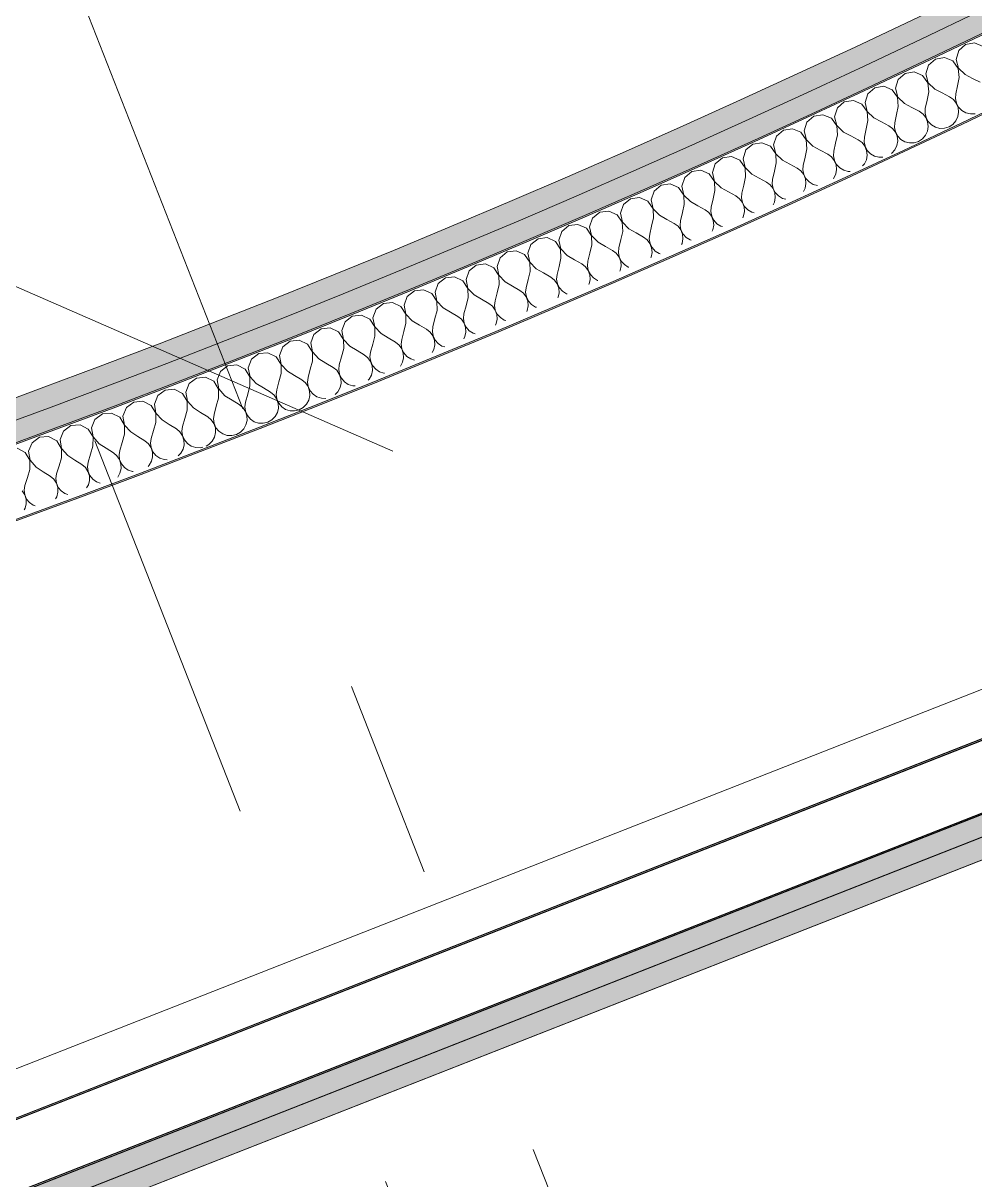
# Model space of a CAD drawing. Header units: millimetres. Extents: x -50172 to 90294, y -80883 to 25069.
# Drawn here: x -24350 to -23674, y -50935 to -50114 of the extents above; entities that cross this region are included whole.
import ezdxf
from ezdxf.enums import TextEntityAlignment as Align

# ---------------------------------------------------------------- set-up
doc = ezdxf.new("R2010")
doc.units = ezdxf.units.MM
doc.header["$MEASUREMENT"] = 0
doc.linetypes.add('Dashed', pattern=[564.444447, 282.222223, -282.222223])
doc.linetypes.add('Double Dashed', pattern=[1093.611073, 529.166651, -211.666656, 141.111112, -211.666656])
for name, color, linetype in [('A-25-M_Wall_Int', 7, 'Continuous'), ('A-95-MC_Marker_Section_P2.Marker', 7, 'Continuous'), ('New_A-15-MG_Structural_Grid_Phase_2', 7, 'Continuous'), ('New_A-25-M_Wall_Int', 7, 'Continuous'), ('New_A-35-M_FFE-Zone', 7, 'Continuous')]:
    doc.layers.add(name, color=color, linetype=linetype)
for name, color, linetype, lineweight in [('A-25-M_Wall_Int_Pen_No__1', 7, 'Continuous', 13), ('A-95-MC_Marker_Section_P2.Marker_Pen_No__1', 7, 'Continuous', 13), ('New_A-25-M_Wall_Int_Pen_No__1', 7, 'Continuous', 13), ('New_A-25-M_Wall_Int_Pen_No__150', 7, 'Continuous', 0), ('New_ArchiCAD Zone Stamps_Pen_No__9', 7, 'Continuous', 13)]:
    doc.layers.add(name, color=color, linetype=linetype, lineweight=lineweight)
for name, color, linetype, lineweight, true_color in [('A-25-M_Wall_Int_Pen_No__107', 7, 'Continuous', 15, 0xa6a6a6), ('A-25-M_Wall_Int_Pen_No__81', 7, 'Continuous', 20, 0x6a6a6a), ('New_A-15-MG_Structural_Grid_Phase_2_Pen_No__222', 7, 'Continuous', 13, 0x65af33), ('New_A-25-M_Wall_Int_Pen_No__107', 7, 'Continuous', 15, 0xa6a6a6), ('New_A-25-M_Wall_Int_Pen_No__81', 7, 'Continuous', 20, 0x6a6a6a), ('New_A-35-M_FFE-Zone_Pen_No__74', 7, 'Continuous', 20, 0x606060)]:
    doc.layers.add(name, color=color, linetype=linetype, lineweight=lineweight, true_color=true_color)
doc.styles.add('GENERATED_STYLE_1', font='')
doc.styles.add('GENERATED_STYLE_3', font='')
doc.styles.add('GENERATED_STYLE_4', font='')
doc.styles.get('GENERATED_STYLE_1').set_extended_font_data('Arial', bold=True)
doc.styles.get('GENERATED_STYLE_3').set_extended_font_data('Arial')
doc.styles.get('GENERATED_STYLE_4').set_extended_font_data('Swis721 BT')

# ---------------------------------------------------------------- blocks, each defined once
blk = doc.blocks.new('Lecture 1 First_INB 114R_2_1', base_point=(-22395.77, -55564.06))
at = {"layer": 'New_A-35-M_FFE-Zone_Pen_No__74', "linetype": 'Continuous'}
blk.add_line((-22189.3, -50005.7), (-25917.19, -51469.67), dxfattribs=at)
at = {"layer": 'New_ArchiCAD Zone Stamps_Pen_No__9'}
for tag, height, style, p in [('ROOM_NAME', 250, 'GENERATED_STYLE_1', (-23019.34, -54095.69)), ('zoneNameLine2', 250, 'GENERATED_STYLE_1', (-23207.77, -54527.82)), ('ROOM_NUMBER', 200, 'GENERATED_STYLE_3', (-23396.2, -54948.53)), ('measuredAreaCode', 200, 'GENERATED_STYLE_3', (-23553.22, -55308.64)), ('DUMMY_649', 200, 'GENERATED_STYLE_3', (-23245.82, -55442.68)), ('DUMMY_650', 200, 'GENERATED_STYLE_3', (-22616.65, -55717.03)), ('DUMMY_651', 133.33, 'GENERATED_STYLE_3', (-22337.36, -55823.58))]:
    blk.add_attdef(tag, text='', height=height, rotation=336.44041, dxfattribs=dict(at, style=style)).set_placement(p, align=Align.TOP_LEFT)
blk = doc.blocks.new('*X403')
at = {"layer": 'New_A-25-M_Wall_Int_Pen_No__150', "linetype": 'Continuous'}
for p, q in [((-23681.02, -50129.66), (-23685.89, -50133.98)), ((-23674.62, -50128.55), (-23681.02, -50129.66)), ((-23668.58, -50130.96), (-23674.62, -50128.55)), ((-23702.48, -50139.95), (-23707.36, -50144.25)), ((-23696.07, -50138.86), (-23702.48, -50139.95)), ((-23690.04, -50141.29), (-23696.07, -50138.86)), ((-23686.18, -50146.53), (-23690.04, -50141.29)), ((-23685.89, -50133.98), (-23687.77, -50140.2)), ((-23687.77, -50140.2), (-23686.1, -50146.49)), ((-23717.56, -50149.1), (-23723.97, -50150.17)), ((-23711.53, -50151.55), (-23717.56, -50149.1)), ((-23707.36, -50144.25), (-23709.26, -50150.47)), ((-23685.67, -50153.02), (-23686.18, -50146.53)), ((-23686.1, -50146.49), (-23681.36, -50150.96)), ((-23728.87, -50154.45), (-23730.79, -50160.67)), ((-23723.97, -50150.17), (-23728.87, -50154.45)), ((-23707.7, -50156.81), (-23711.53, -50151.55)), ((-23709.26, -50150.47), (-23707.61, -50156.76)), ((-23707.2, -50163.29), (-23707.7, -50156.81)), ((-23707.61, -50156.76), (-23702.89, -50161.24)), ((-23685.67, -50153.02), (-23686.84, -50158.86)), ((-23681.36, -50150.96), (-23676.08, -50153.7)), ((-23676.08, -50153.7), (-23670.78, -50156.44)), ((-23750.41, -50164.59), (-23752.35, -50170.8)), ((-23745.5, -50160.32), (-23750.41, -50164.59)), ((-23739.08, -50159.27), (-23745.5, -50160.32)), ((-23733.06, -50161.74), (-23739.08, -50159.27)), ((-23729.24, -50167.01), (-23733.06, -50161.74)), ((-23730.79, -50160.67), (-23729.15, -50166.97)), ((-23707.2, -50163.29), (-23708.39, -50169.13)), ((-23702.89, -50161.24), (-23697.61, -50164.01)), ((-23697.61, -50164.01), (-23692.33, -50166.76)), ((-23688.02, -50164.7), (-23688.22, -50167.98)), ((-23686.84, -50158.86), (-23688.02, -50164.7)), ((-23767.05, -50170.4), (-23771.98, -50174.66)), ((-23760.63, -50169.37), (-23767.05, -50170.4)), ((-23754.62, -50171.87), (-23760.63, -50169.37)), ((-23750.82, -50177.14), (-23754.62, -50171.87)), ((-23752.35, -50170.8), (-23750.73, -50177.1)), ((-23728.77, -50173.5), (-23729.97, -50179.33)), ((-23728.77, -50173.5), (-23729.24, -50167.01)), ((-23729.15, -50166.97), (-23724.45, -50171.46)), ((-23724.45, -50171.46), (-23719.18, -50174.24)), ((-23719.18, -50174.24), (-23713.9, -50177.01)), ((-23708.39, -50169.13), (-23709.59, -50174.97)), ((-23689.65, -50168.67), (-23692.33, -50166.76)), ((-23687.6, -50171.23), (-23689.65, -50168.67)), ((-23688.22, -50167.98), (-23687.51, -50171.19)), ((-23686.33, -50174.26), (-23687.6, -50171.23)), ((-23687.51, -50171.19), (-23685.95, -50174.08)), ((-23685.94, -50177.53), (-23686.33, -50174.26)), ((-23685.95, -50174.08), (-23683.66, -50176.44)), ((-23788.64, -50180.42), (-23793.58, -50184.66)), ((-23782.22, -50179.41), (-23788.64, -50180.42)), ((-23776.22, -50181.92), (-23782.22, -50179.41)), ((-23772.43, -50187.21), (-23776.22, -50181.92)), ((-23771.98, -50174.66), (-23773.93, -50180.86)), ((-23773.93, -50180.86), (-23772.34, -50187.17)), ((-23750.36, -50183.64), (-23750.82, -50177.14)), ((-23750.73, -50177.1), (-23746.04, -50181.61)), ((-23746.04, -50181.61), (-23740.78, -50184.41)), ((-23729.97, -50179.33), (-23731.19, -50185.17)), ((-23711.23, -50178.93), (-23713.9, -50177.01)), ((-23709.19, -50181.5), (-23711.23, -50178.93)), ((-23709.59, -50174.97), (-23709.8, -50178.25)), ((-23709.8, -50178.25), (-23709.1, -50181.46)), ((-23707.93, -50184.54), (-23709.19, -50181.5)), ((-23709.1, -50181.46), (-23707.55, -50184.36)), ((-23687.86, -50183.76), (-23686.46, -50180.78)), ((-23686.46, -50180.78), (-23685.94, -50177.53)), ((-23683.66, -50176.44), (-23680.81, -50178.07)), ((-23680.81, -50178.07), (-23677.61, -50178.87)), ((-23677.61, -50178.87), (-23674.31, -50178.76)), ((-23810.26, -50190.37), (-23815.21, -50194.59)), ((-23803.83, -50189.37), (-23810.26, -50190.37)), ((-23797.84, -50191.91), (-23803.83, -50189.37)), ((-23793.58, -50184.66), (-23795.56, -50190.85)), ((-23771.99, -50193.7), (-23772.43, -50187.21)), ((-23772.34, -50187.17), (-23767.66, -50191.7)), ((-23751.59, -50189.47), (-23752.82, -50195.29)), ((-23750.36, -50183.64), (-23751.59, -50189.47)), ((-23740.78, -50184.41), (-23735.51, -50187.2)), ((-23732.85, -50189.12), (-23735.51, -50187.2)), ((-23730.81, -50191.7), (-23732.85, -50189.12)), ((-23731.19, -50185.17), (-23731.41, -50188.45)), ((-23731.41, -50188.45), (-23730.73, -50191.66)), ((-23708.08, -50191.05), (-23707.55, -50187.8)), ((-23707.55, -50187.8), (-23707.93, -50184.54)), ((-23707.55, -50184.36), (-23705.27, -50186.72)), ((-23705.27, -50186.72), (-23702.42, -50188.36)), ((-23702.42, -50188.36), (-23699.22, -50189.17)), ((-23699.22, -50189.17), (-23695.92, -50189.07)), ((-23695.92, -50189.07), (-23692.77, -50188.07)), ((-23692.77, -50188.07), (-23690.01, -50186.26)), ((-23690.01, -50186.26), (-23687.86, -50183.76)), ((-23815.21, -50194.59), (-23817.21, -50200.78)), ((-23794.07, -50197.21), (-23797.84, -50191.91)), ((-23795.56, -50190.85), (-23793.98, -50197.17)), ((-23793.65, -50203.7), (-23794.07, -50197.21)), ((-23793.98, -50197.17), (-23789.32, -50201.71)), ((-23771.99, -50193.7), (-23773.24, -50199.53)), ((-23767.66, -50191.7), (-23762.41, -50194.51)), ((-23762.41, -50194.51), (-23757.16, -50197.31)), ((-23754.5, -50199.24), (-23757.16, -50197.31)), ((-23752.82, -50195.29), (-23753.06, -50198.57)), ((-23753.06, -50198.57), (-23752.38, -50201.79)), ((-23729.56, -50194.74), (-23730.81, -50191.7)), ((-23730.73, -50191.66), (-23729.19, -50194.56)), ((-23729.74, -50201.25), (-23729.19, -50198)), ((-23729.19, -50198), (-23729.56, -50194.74)), ((-23729.19, -50194.56), (-23726.91, -50196.93)), ((-23726.91, -50196.93), (-23724.06, -50198.58)), ((-23724.06, -50198.58), (-23720.87, -50199.4)), ((-23717.57, -50199.31), (-23714.42, -50198.32)), ((-23714.42, -50198.32), (-23711.65, -50196.52)), ((-23711.65, -50196.52), (-23709.49, -50194.03)), ((-23709.49, -50194.03), (-23708.08, -50191.05)), ((-23836.88, -50204.45), (-23838.89, -50210.63)), ((-23831.91, -50200.24), (-23836.88, -50204.45)), ((-23825.48, -50199.27), (-23831.91, -50200.24)), ((-23819.5, -50201.82), (-23825.48, -50199.27)), ((-23815.74, -50207.14), (-23819.5, -50201.82)), ((-23817.21, -50200.78), (-23815.65, -50207.1)), ((-23815.35, -50213.63), (-23815.74, -50207.14)), ((-23815.65, -50207.1), (-23811.01, -50211.65)), ((-23793.65, -50203.7), (-23794.92, -50209.52)), ((-23789.32, -50201.71), (-23784.08, -50204.54)), ((-23784.08, -50204.54), (-23778.83, -50207.36)), ((-23774.49, -50205.35), (-23774.73, -50208.63)), ((-23773.24, -50199.53), (-23774.49, -50205.35)), ((-23752.47, -50201.83), (-23754.5, -50199.24)), ((-23751.23, -50204.87), (-23752.47, -50201.83)), ((-23752.38, -50201.79), (-23750.85, -50204.7)), ((-23750.87, -50208.14), (-23751.23, -50204.87)), ((-23750.85, -50204.7), (-23748.58, -50207.07)), ((-23748.58, -50207.07), (-23745.74, -50208.73)), ((-23733.58, -50206.87), (-23733.32, -50206.71)), ((-23733.32, -50206.71), (-23731.15, -50204.23)), ((-23731.15, -50204.23), (-23729.74, -50201.25)), ((-23720.87, -50199.4), (-23717.57, -50199.31)), ((-23858.57, -50214.24), (-23860.61, -50220.42)), ((-23853.59, -50210.05), (-23858.57, -50214.24)), ((-23847.16, -50209.1), (-23853.59, -50210.05)), ((-23841.18, -50211.67), (-23847.16, -50209.1)), ((-23837.45, -50217), (-23841.18, -50211.67)), ((-23838.89, -50210.63), (-23837.36, -50216.96)), ((-23815.35, -50213.63), (-23816.63, -50219.45)), ((-23811.01, -50211.65), (-23805.77, -50214.5)), ((-23805.77, -50214.5), (-23800.53, -50217.34)), ((-23796.19, -50215.35), (-23796.44, -50218.62)), ((-23794.92, -50209.52), (-23796.19, -50215.35)), ((-23776.18, -50209.3), (-23778.83, -50207.36)), ((-23774.16, -50211.89), (-23776.18, -50209.3)), ((-23774.73, -50208.63), (-23774.07, -50211.85)), ((-23772.93, -50214.94), (-23774.16, -50211.89)), ((-23774.07, -50211.85), (-23772.55, -50214.76)), ((-23772.58, -50218.2), (-23772.93, -50214.94)), ((-23772.55, -50214.76), (-23770.28, -50217.14)), ((-23754.08, -50215.75), (-23752.84, -50214.35)), ((-23752.84, -50214.35), (-23751.42, -50211.38)), ((-23751.42, -50211.38), (-23750.87, -50208.14)), ((-23745.74, -50208.73), (-23742.55, -50209.56)), ((-23742.55, -50209.56), (-23739.62, -50209.49)), ((-23875.31, -50219.79), (-23880.3, -50223.97)), ((-23868.87, -50218.86), (-23875.31, -50219.79)), ((-23862.9, -50221.45), (-23868.87, -50218.86)), ((-23859.18, -50226.79), (-23862.9, -50221.45)), ((-23860.61, -50220.42), (-23859.09, -50226.75)), ((-23837.07, -50223.49), (-23838.37, -50229.31)), ((-23837.07, -50223.49), (-23837.45, -50217)), ((-23837.36, -50216.96), (-23832.73, -50221.53)), ((-23832.73, -50221.53), (-23827.5, -50224.39)), ((-23816.63, -50219.45), (-23817.92, -50225.27)), ((-23797.89, -50219.29), (-23800.53, -50217.34)), ((-23795.88, -50221.88), (-23797.89, -50219.29)), ((-23796.44, -50218.62), (-23795.79, -50221.84)), ((-23794.65, -50224.93), (-23795.88, -50221.88)), ((-23795.79, -50221.84), (-23794.28, -50224.76)), ((-23774.57, -50224.41), (-23773.14, -50221.45)), ((-23773.14, -50221.45), (-23772.58, -50218.2)), ((-23770.28, -50217.14), (-23767.45, -50218.82)), ((-23767.45, -50218.82), (-23764.26, -50219.65)), ((-23764.26, -50219.65), (-23763.01, -50219.63)), ((-23897.05, -50229.46), (-23902.05, -50233.62)), ((-23890.61, -50228.55), (-23897.05, -50229.46)), ((-23884.65, -50231.16), (-23890.61, -50228.55)), ((-23880.95, -50236.51), (-23884.65, -50231.16)), ((-23880.3, -50223.97), (-23882.35, -50230.14)), ((-23882.35, -50230.14), (-23880.86, -50236.47)), ((-23858.83, -50233.29), (-23859.18, -50226.79)), ((-23859.09, -50226.75), (-23854.47, -50231.33)), ((-23854.47, -50231.33), (-23849.26, -50234.21)), ((-23838.37, -50229.31), (-23839.68, -50235.12)), ((-23827.5, -50224.39), (-23822.27, -50227.24)), ((-23819.63, -50229.2), (-23822.27, -50227.24)), ((-23817.63, -50231.81), (-23819.63, -50229.2)), ((-23817.92, -50225.27), (-23818.18, -50228.55)), ((-23818.18, -50228.55), (-23817.54, -50231.77)), ((-23816.42, -50234.86), (-23817.63, -50231.81)), ((-23817.54, -50231.77), (-23816.04, -50234.69)), ((-23796.12, -50233.97), (-23794.89, -50231.44)), ((-23794.89, -50231.44), (-23794.32, -50228.2)), ((-23794.32, -50228.2), (-23794.65, -50224.93)), ((-23794.28, -50224.76), (-23792.02, -50227.15)), ((-23792.02, -50227.15), (-23789.19, -50228.83)), ((-23789.19, -50228.83), (-23786.13, -50229.64)), ((-23774.89, -50224.77), (-23774.57, -50224.41)), ((-23918.83, -50239.07), (-23923.84, -50243.21)), ((-23912.38, -50238.18), (-23918.83, -50239.07)), ((-23906.43, -50240.8), (-23912.38, -50238.18)), ((-23902.05, -50233.62), (-23904.13, -50239.79)), ((-23904.13, -50239.79), (-23902.66, -50246.13)), ((-23880.62, -50243.01), (-23880.95, -50236.51)), ((-23880.86, -50236.47), (-23876.26, -50241.07)), ((-23860.15, -50239.1), (-23861.47, -50244.91)), ((-23858.83, -50233.29), (-23860.15, -50239.1)), ((-23849.26, -50234.21), (-23844.04, -50237.08)), ((-23841.4, -50239.05), (-23844.04, -50237.08)), ((-23839.41, -50241.66), (-23841.4, -50239.05)), ((-23839.68, -50235.12), (-23839.95, -50238.4)), ((-23839.95, -50238.4), (-23839.32, -50241.62)), ((-23816.67, -50241.37), (-23816.09, -50238.13)), ((-23816.09, -50238.13), (-23816.42, -50234.86)), ((-23816.04, -50234.69), (-23813.79, -50237.08)), ((-23813.79, -50237.08), (-23810.97, -50238.78)), ((-23810.97, -50238.78), (-23808.65, -50239.4)), ((-23934.19, -50247.73), (-23940.63, -50248.6)), ((-23928.24, -50250.38), (-23934.19, -50247.73)), ((-23923.84, -50243.21), (-23925.94, -50249.37)), ((-23902.74, -50246.16), (-23906.43, -50240.8)), ((-23902.43, -50252.66), (-23902.74, -50246.16)), ((-23902.66, -50246.13), (-23898.07, -50250.74)), ((-23880.62, -50243.01), (-23881.95, -50248.82)), ((-23876.26, -50241.07), (-23871.05, -50243.96)), ((-23871.05, -50243.96), (-23865.84, -50246.85)), ((-23863.21, -50248.83), (-23865.84, -50246.85)), ((-23861.47, -50244.91), (-23861.76, -50248.18)), ((-23861.76, -50248.18), (-23861.13, -50251.41)), ((-23838.21, -50244.72), (-23839.41, -50241.66)), ((-23839.32, -50241.62), (-23837.83, -50244.55)), ((-23838.48, -50251.22), (-23837.89, -50247.99)), ((-23837.89, -50247.99), (-23838.21, -50244.72)), ((-23837.83, -50244.55), (-23835.59, -50246.95)), ((-23835.59, -50246.95), (-23832.77, -50248.65)), ((-23817.61, -50243.28), (-23816.67, -50241.37)), ((-23945.66, -50252.72), (-23947.77, -50258.88)), ((-23940.63, -50248.6), (-23945.66, -50252.72)), ((-23924.57, -50255.75), (-23928.24, -50250.38)), ((-23925.94, -50249.37), (-23924.48, -50255.71)), ((-23924.28, -50262.25), (-23924.57, -50255.75)), ((-23924.48, -50255.71), (-23919.91, -50260.34)), ((-23902.43, -50252.66), (-23903.79, -50258.47)), ((-23898.07, -50250.74), (-23892.87, -50253.65)), ((-23892.87, -50253.65), (-23887.67, -50256.56)), ((-23883.3, -50254.62), (-23883.59, -50257.9)), ((-23881.95, -50248.82), (-23883.3, -50254.62)), ((-23861.22, -50251.45), (-23863.21, -50248.83)), ((-23860.03, -50254.51), (-23861.22, -50251.45)), ((-23861.13, -50251.41), (-23859.65, -50254.34)), ((-23859.72, -50257.78), (-23860.03, -50254.51)), ((-23859.65, -50254.34), (-23857.42, -50256.75)), ((-23839.17, -50252.62), (-23838.48, -50251.22)), ((-23832.77, -50248.65), (-23831.07, -50249.11)), ((-23967.51, -50262.17), (-23969.64, -50268.32)), ((-23962.47, -50258.06), (-23967.51, -50262.17)), ((-23956.02, -50257.21), (-23962.47, -50258.06)), ((-23950.08, -50259.88), (-23956.02, -50257.21)), ((-23946.43, -50265.26), (-23950.08, -50259.88)), ((-23947.77, -50258.88), (-23946.34, -50265.22)), ((-23924.28, -50262.25), (-23925.66, -50268.05)), ((-23919.91, -50260.34), (-23914.72, -50263.26)), ((-23914.72, -50263.26), (-23909.53, -50266.19)), ((-23905.15, -50264.27), (-23905.46, -50267.54)), ((-23903.79, -50258.47), (-23905.15, -50264.27)), ((-23885.04, -50258.54), (-23887.67, -50256.56)), ((-23883.07, -50261.16), (-23885.04, -50258.54)), ((-23883.59, -50257.9), (-23882.98, -50261.12)), ((-23881.88, -50264.23), (-23883.07, -50261.16)), ((-23882.98, -50261.12), (-23881.5, -50264.06)), ((-23881.59, -50267.5), (-23881.88, -50264.23)), ((-23881.5, -50264.06), (-23879.28, -50266.48)), ((-23860.82, -50262), (-23860.33, -50261.01)), ((-23860.33, -50261.01), (-23859.72, -50257.78)), ((-23857.42, -50256.75), (-23854.61, -50258.46)), ((-23854.61, -50258.46), (-23853.41, -50258.79)), ((-23989.39, -50271.55), (-23991.54, -50277.69)), ((-23984.33, -50267.46), (-23989.39, -50271.55)), ((-23977.88, -50266.63), (-23984.33, -50267.46)), ((-23971.95, -50269.31), (-23977.88, -50266.63)), ((-23968.32, -50274.71), (-23971.95, -50269.31)), ((-23969.64, -50268.32), (-23968.23, -50274.67)), ((-23946.16, -50271.77), (-23947.55, -50277.56)), ((-23946.16, -50271.77), (-23946.43, -50265.26)), ((-23946.34, -50265.22), (-23941.78, -50269.87)), ((-23941.78, -50269.87), (-23936.6, -50272.81)), ((-23936.6, -50272.81), (-23931.42, -50275.75)), ((-23925.66, -50268.05), (-23927.04, -50273.84)), ((-23906.91, -50268.18), (-23909.53, -50266.19)), ((-23904.94, -50270.81), (-23906.91, -50268.18)), ((-23905.46, -50267.54), (-23904.85, -50270.77)), ((-23903.77, -50273.88), (-23904.94, -50270.81)), ((-23904.85, -50270.77), (-23903.39, -50273.71)), ((-23882.54, -50271.41), (-23882.2, -50270.73)), ((-23882.2, -50270.73), (-23881.59, -50267.5)), ((-23879.28, -50266.48), (-23876.47, -50268.19)), ((-23876.47, -50268.19), (-23875.65, -50268.42)), ((-24011.29, -50280.86), (-24013.47, -50286.99)), ((-24006.23, -50276.78), (-24011.29, -50280.86)), ((-23999.77, -50275.97), (-24006.23, -50276.78)), ((-23993.85, -50278.68), (-23999.77, -50275.97)), ((-23990.24, -50284.08), (-23993.85, -50278.68)), ((-23991.54, -50277.69), (-23990.15, -50284.05)), ((-23968.07, -50281.21), (-23968.32, -50274.71)), ((-23968.23, -50274.67), (-23963.68, -50279.33)), ((-23963.68, -50279.33), (-23958.51, -50282.29)), ((-23947.55, -50277.56), (-23948.95, -50283.35)), ((-23928.81, -50277.75), (-23931.42, -50275.75)), ((-23926.85, -50280.38), (-23928.81, -50277.75)), ((-23927.04, -50273.84), (-23927.35, -50277.12)), ((-23927.35, -50277.12), (-23926.76, -50280.35)), ((-23925.69, -50283.46), (-23926.85, -50280.38)), ((-23926.76, -50280.35), (-23925.3, -50283.29)), ((-23904.35, -50280.86), (-23904.11, -50280.38)), ((-23904.11, -50280.38), (-23903.48, -50277.15)), ((-23903.48, -50277.15), (-23903.77, -50273.88)), ((-23903.39, -50273.71), (-23901.17, -50276.13)), ((-23901.17, -50276.13), (-23898.37, -50277.86)), ((-23898.37, -50277.86), (-23897.8, -50278.02)), ((-24028.15, -50286.04), (-24033.23, -50290.1)), ((-24021.69, -50285.25), (-24028.15, -50286.04)), ((-24015.78, -50287.97), (-24021.69, -50285.25)), ((-24012.18, -50293.39), (-24015.78, -50287.97)), ((-24013.47, -50286.99), (-24012.09, -50293.35)), ((-23990.01, -50290.59), (-23990.24, -50284.08)), ((-23990.15, -50284.05), (-23985.62, -50288.72)), ((-23985.62, -50288.72), (-23980.46, -50291.69)), ((-23969.48, -50287), (-23970.9, -50292.79)), ((-23968.07, -50281.21), (-23969.48, -50287)), ((-23958.51, -50282.29), (-23953.34, -50285.24)), ((-23950.74, -50287.25), (-23953.34, -50285.24)), ((-23948.78, -50289.89), (-23950.74, -50287.25)), ((-23948.95, -50283.35), (-23949.28, -50286.62)), ((-23949.28, -50286.62), (-23948.7, -50289.85)), ((-23926.04, -50289.96), (-23925.41, -50286.73)), ((-23925.41, -50286.73), (-23925.69, -50283.46)), ((-23925.3, -50283.29), (-23923.09, -50285.72)), ((-23923.09, -50285.72), (-23920.3, -50287.46)), ((-23920.3, -50287.46), (-23919.87, -50287.58)), ((-24050.1, -50295.22), (-24055.2, -50299.27)), ((-24043.65, -50294.46), (-24050.1, -50295.22)), ((-24037.74, -50297.2), (-24043.65, -50294.46)), ((-24034.16, -50302.63), (-24037.74, -50297.2)), ((-24033.23, -50290.1), (-24035.42, -50296.23)), ((-24035.42, -50296.23), (-24034.07, -50302.59)), ((-24011.97, -50299.89), (-24012.18, -50293.39)), ((-24012.09, -50293.35), (-24007.58, -50298.04)), ((-23991.44, -50296.37), (-23992.87, -50302.15)), ((-23990.01, -50290.59), (-23991.44, -50296.37)), ((-23980.46, -50291.69), (-23975.29, -50294.67)), ((-23972.69, -50296.68), (-23975.29, -50294.67)), ((-23970.75, -50299.33), (-23972.69, -50296.68)), ((-23970.9, -50292.79), (-23971.23, -50296.06)), ((-23971.23, -50296.06), (-23970.66, -50299.29)), ((-23947.63, -50292.97), (-23948.78, -50289.89)), ((-23948.7, -50289.85), (-23947.25, -50292.8)), ((-23948.01, -50299.47), (-23947.37, -50296.24)), ((-23947.37, -50296.24), (-23947.63, -50292.97)), ((-23947.25, -50292.8), (-23945.05, -50295.24)), ((-23945.05, -50295.24), (-23942.26, -50296.99)), ((-23942.26, -50296.99), (-23941.85, -50297.1)), ((-23926.24, -50290.34), (-23926.04, -50289.96)), ((-24072.09, -50304.34), (-24077.19, -50308.37)), ((-24065.63, -50303.59), (-24072.09, -50304.34)), ((-24059.73, -50306.35), (-24065.63, -50303.59)), ((-24055.2, -50299.27), (-24057.41, -50305.39)), ((-24057.41, -50305.39), (-24056.08, -50311.76)), ((-24033.97, -50309.13), (-24034.16, -50302.63)), ((-24034.07, -50302.59), (-24029.57, -50307.29)), ((-24011.97, -50299.89), (-24013.42, -50305.67)), ((-24007.58, -50298.04), (-24002.43, -50301.03)), ((-24002.43, -50301.03), (-23997.27, -50304.02)), ((-23994.68, -50306.04), (-23997.27, -50304.02)), ((-23992.87, -50302.15), (-23993.22, -50305.42)), ((-23993.22, -50305.42), (-23992.66, -50308.66)), ((-23969.61, -50302.41), (-23970.75, -50299.33)), ((-23970.66, -50299.29), (-23969.22, -50302.25)), ((-23969.35, -50305.69), (-23969.61, -50302.41)), ((-23969.22, -50302.25), (-23967.03, -50304.69)), ((-23967.03, -50304.69), (-23964.25, -50306.44)), ((-23948.21, -50299.86), (-23948.01, -50299.47)), ((-24094.1, -50313.39), (-24099.22, -50317.4)), ((-24087.63, -50312.66), (-24094.1, -50313.39)), ((-24081.75, -50315.44), (-24087.63, -50312.66)), ((-24077.19, -50308.37), (-24079.42, -50314.48)), ((-24056.17, -50311.79), (-24059.73, -50306.35)), ((-24056, -50318.3), (-24056.17, -50311.79)), ((-24056.08, -50311.76), (-24051.59, -50316.47)), ((-24033.97, -50309.13), (-24035.44, -50314.91)), ((-24029.57, -50307.29), (-24024.43, -50310.3)), ((-24024.43, -50310.3), (-24019.28, -50313.3)), ((-24016.7, -50315.34), (-24019.28, -50313.3)), ((-24014.88, -50311.45), (-24015.23, -50314.72)), ((-24013.42, -50305.67), (-24014.88, -50311.45)), ((-23992.75, -50308.7), (-23994.68, -50306.04)), ((-23991.61, -50311.78), (-23992.75, -50308.7)), ((-23992.66, -50308.66), (-23991.23, -50311.62)), ((-23991.37, -50315.06), (-23991.61, -50311.78)), ((-23991.23, -50311.62), (-23989.04, -50314.07)), ((-23970.27, -50309.42), (-23970.01, -50308.91)), ((-23970.01, -50308.91), (-23969.35, -50305.69)), ((-23964.25, -50306.44), (-23963.74, -50306.59)), ((-24109.67, -50321.66), (-24116.14, -50322.36)), ((-24103.8, -50324.45), (-24109.67, -50321.66)), ((-24099.22, -50317.4), (-24101.47, -50323.5)), ((-24078.2, -50320.89), (-24081.75, -50315.44)), ((-24079.42, -50314.48), (-24078.11, -50320.85)), ((-24078.05, -50327.4), (-24078.2, -50320.89)), ((-24078.11, -50320.85), (-24073.64, -50325.58)), ((-24056, -50318.3), (-24057.48, -50324.07)), ((-24051.59, -50316.47), (-24046.46, -50319.5)), ((-24046.46, -50319.5), (-24041.32, -50322.52)), ((-24036.91, -50320.68), (-24037.28, -50323.95)), ((-24035.44, -50314.91), (-24036.91, -50320.68)), ((-24014.77, -50318), (-24016.7, -50315.34)), ((-24015.23, -50314.72), (-24014.68, -50317.96)), ((-24013.65, -50321.08), (-24014.77, -50318)), ((-24014.68, -50317.96), (-24013.26, -50320.92)), ((-24013.41, -50324.36), (-24013.65, -50321.08)), ((-24013.26, -50320.92), (-24011.09, -50323.38)), ((-23992.42, -50319.01), (-23992.03, -50318.28)), ((-23992.03, -50318.28), (-23991.37, -50315.06)), ((-23989.04, -50314.07), (-23986.26, -50315.83)), ((-23986.26, -50315.83), (-23985.56, -50316.04)), ((-24121.27, -50326.36), (-24123.54, -50332.46)), ((-24116.14, -50322.36), (-24121.27, -50326.36)), ((-24100.26, -50329.92), (-24103.8, -50324.45)), ((-24101.47, -50323.5), (-24100.18, -50329.88)), ((-24100.14, -50336.42), (-24100.26, -50329.92)), ((-24100.18, -50329.88), (-24095.72, -50334.62)), ((-24078.05, -50327.4), (-24079.56, -50333.16)), ((-24073.64, -50325.58), (-24068.52, -50328.62)), ((-24068.52, -50328.62), (-24063.39, -50331.66)), ((-24058.98, -50329.84), (-24059.35, -50333.1)), ((-24057.48, -50324.07), (-24058.98, -50329.84)), ((-24038.75, -50324.56), (-24041.32, -50322.52)), ((-24036.83, -50327.22), (-24038.75, -50324.56)), ((-24037.28, -50323.95), (-24036.74, -50327.19)), ((-24035.71, -50330.31), (-24036.83, -50327.22)), ((-24036.74, -50327.19), (-24035.33, -50330.15)), ((-24035.33, -50330.15), (-24033.16, -50332.62)), ((-24014.65, -50328.65), (-24014.09, -50327.58)), ((-24014.09, -50327.58), (-24013.41, -50324.36)), ((-24011.09, -50323.38), (-24008.31, -50325.15)), ((-24008.31, -50325.15), (-24007.29, -50325.46)), ((-24143.35, -50335.25), (-24145.64, -50341.34)), ((-24138.21, -50331.27), (-24143.35, -50335.25)), ((-24131.74, -50330.58), (-24138.21, -50331.27)), ((-24125.87, -50333.4), (-24131.74, -50330.58)), ((-24122.36, -50338.87), (-24125.87, -50333.4)), ((-24123.54, -50332.46), (-24122.27, -50338.84)), ((-24100.14, -50336.42), (-24101.66, -50342.18)), ((-24095.72, -50334.62), (-24090.61, -50337.68)), ((-24090.61, -50337.68), (-24085.49, -50340.73)), ((-24079.56, -50333.16), (-24081.07, -50338.93)), ((-24060.82, -50333.71), (-24063.39, -50331.66)), ((-24058.91, -50336.38), (-24060.82, -50333.71)), ((-24059.35, -50333.1), (-24058.82, -50336.35)), ((-24057.81, -50339.48), (-24058.91, -50336.38)), ((-24058.82, -50336.35), (-24057.42, -50339.32)), ((-24036.97, -50338.32), (-24036.18, -50336.81)), ((-24036.18, -50336.81), (-24035.49, -50333.59)), ((-24035.49, -50333.59), (-24035.71, -50330.31)), ((-24033.16, -50332.62), (-24030.39, -50334.4)), ((-24030.39, -50334.4), (-24028.94, -50334.84)), ((-24165.46, -50344.07), (-24167.77, -50350.15)), ((-24160.3, -50340.11), (-24165.46, -50344.07)), ((-24153.83, -50339.44), (-24160.3, -50340.11)), ((-24147.97, -50342.27), (-24153.83, -50339.44)), ((-24144.48, -50347.76), (-24147.97, -50342.27)), ((-24145.64, -50341.34), (-24144.39, -50347.73)), ((-24122.25, -50345.38), (-24123.79, -50351.14)), ((-24122.25, -50345.38), (-24122.36, -50338.87)), ((-24122.27, -50338.84), (-24117.83, -50343.6)), ((-24117.83, -50343.6), (-24112.72, -50346.67)), ((-24112.72, -50346.67), (-24107.62, -50349.74)), ((-24101.66, -50342.18), (-24103.19, -50347.94)), ((-24082.93, -50342.79), (-24085.49, -50340.73)), ((-24081.02, -50345.47), (-24082.93, -50342.79)), ((-24081.07, -50338.93), (-24081.45, -50342.19)), ((-24081.45, -50342.19), (-24080.93, -50345.43)), ((-24079.93, -50348.57), (-24081.02, -50345.47)), ((-24080.93, -50345.43), (-24079.54, -50348.41)), ((-24059.39, -50348.03), (-24058.29, -50345.97)), ((-24058.29, -50345.97), (-24057.59, -50342.76)), ((-24057.59, -50342.76), (-24057.81, -50339.48)), ((-24057.42, -50339.32), (-24055.26, -50341.79)), ((-24055.26, -50341.79), (-24052.5, -50343.58)), ((-24052.5, -50343.58), (-24050.52, -50344.19)), ((-24187.6, -50352.82), (-24189.92, -50358.9)), ((-24182.43, -50348.87), (-24187.6, -50352.82)), ((-24175.95, -50348.23), (-24182.43, -50348.87)), ((-24170.11, -50351.08), (-24175.95, -50348.23)), ((-24166.63, -50356.58), (-24170.11, -50351.08)), ((-24167.77, -50350.15), (-24166.54, -50356.54)), ((-24144.39, -50354.27), (-24145.95, -50360.02)), ((-24144.39, -50354.27), (-24144.48, -50347.76)), ((-24144.39, -50347.73), (-24139.96, -50352.5)), ((-24139.96, -50352.5), (-24134.87, -50355.59)), ((-24123.79, -50351.14), (-24125.34, -50356.89)), ((-24105.06, -50351.8), (-24107.62, -50349.74)), ((-24103.17, -50354.49), (-24105.06, -50351.8)), ((-24103.19, -50347.94), (-24103.59, -50351.21)), ((-24103.59, -50351.21), (-24103.08, -50354.45)), ((-24102.08, -50357.59), (-24103.17, -50354.49)), ((-24103.08, -50354.45), (-24101.69, -50357.43)), ((-24080.43, -50355.06), (-24079.73, -50351.85)), ((-24079.73, -50351.85), (-24079.93, -50348.57)), ((-24079.54, -50348.41), (-24077.39, -50350.89)), ((-24077.39, -50350.89), (-24074.63, -50352.69)), ((-24074.63, -50352.69), (-24072.01, -50353.5)), ((-24209.76, -50361.5), (-24212.11, -50367.57)), ((-24204.58, -50357.57), (-24209.76, -50361.5)), ((-24198.1, -50356.94), (-24204.58, -50357.57)), ((-24192.26, -50359.81), (-24198.1, -50356.94)), ((-24188.8, -50365.32), (-24192.26, -50359.81)), ((-24189.92, -50358.9), (-24188.71, -50365.29)), ((-24166.56, -50363.08), (-24168.14, -50368.83)), ((-24166.56, -50363.08), (-24166.63, -50356.58)), ((-24166.54, -50356.54), (-24162.13, -50361.33)), ((-24162.13, -50361.33), (-24157.04, -50364.43)), ((-24145.95, -50360.02), (-24147.52, -50365.77)), ((-24134.87, -50355.59), (-24129.77, -50358.67)), ((-24127.22, -50360.74), (-24129.77, -50358.67)), ((-24125.34, -50363.44), (-24127.22, -50360.74)), ((-24125.34, -50356.89), (-24125.75, -50360.15)), ((-24125.75, -50360.15), (-24125.25, -50363.4)), ((-24102.61, -50364.08), (-24101.89, -50360.87)), ((-24101.89, -50360.87), (-24102.08, -50357.59)), ((-24101.69, -50357.43), (-24099.55, -50359.92)), ((-24099.55, -50359.92), (-24096.8, -50361.73)), ((-24096.8, -50361.73), (-24093.65, -50362.71)), ((-24093.65, -50362.71), (-24093.3, -50362.72)), ((-24081.9, -50357.78), (-24080.43, -50355.06)), ((-24231.95, -50370.11), (-24234.32, -50376.17)), ((-24226.76, -50366.19), (-24231.95, -50370.11)), ((-24220.28, -50365.59), (-24226.76, -50366.19)), ((-24214.45, -50368.48), (-24220.28, -50365.59)), ((-24211.01, -50374), (-24214.45, -50368.48)), ((-24212.11, -50367.57), (-24210.92, -50373.96)), ((-24188.76, -50371.83), (-24188.8, -50365.32)), ((-24188.71, -50365.29), (-24184.32, -50370.09)), ((-24184.32, -50370.09), (-24179.24, -50373.21)), ((-24168.14, -50368.83), (-24169.72, -50374.57)), ((-24157.04, -50364.43), (-24151.96, -50367.53)), ((-24149.41, -50369.62), (-24151.96, -50367.53)), ((-24147.53, -50372.31), (-24149.41, -50369.62)), ((-24147.52, -50365.77), (-24147.93, -50369.03)), ((-24147.93, -50369.03), (-24147.44, -50372.28)), ((-24124.26, -50366.54), (-24125.34, -50363.44)), ((-24125.25, -50363.4), (-24123.87, -50366.38)), ((-24124.81, -50373.03), (-24124.08, -50369.82)), ((-24124.08, -50369.82), (-24124.26, -50366.54)), ((-24123.87, -50366.38), (-24121.74, -50368.88)), ((-24121.74, -50368.88), (-24118.99, -50370.69)), ((-24118.99, -50370.69), (-24115.85, -50371.69)), ((-24104.95, -50367.77), (-24104.18, -50366.98)), ((-24104.18, -50366.98), (-24102.61, -50364.08)), ((-24254.17, -50378.65), (-24256.56, -50384.7)), ((-24248.96, -50374.75), (-24254.17, -50378.65)), ((-24242.49, -50374.17), (-24248.96, -50374.75)), ((-24236.67, -50377.07), (-24242.49, -50374.17)), ((-24233.24, -50382.6), (-24236.67, -50377.07)), ((-24234.32, -50376.17), (-24233.15, -50382.57)), ((-24210.98, -50380.51), (-24211.01, -50374)), ((-24210.92, -50373.96), (-24206.54, -50378.78)), ((-24206.54, -50378.78), (-24201.47, -50381.91)), ((-24190.36, -50377.57), (-24191.96, -50383.31)), ((-24188.76, -50371.83), (-24190.36, -50377.57)), ((-24179.24, -50373.21), (-24174.17, -50376.33)), ((-24171.63, -50378.42), (-24174.17, -50376.33)), ((-24169.76, -50381.12), (-24171.63, -50378.42)), ((-24169.72, -50374.57), (-24170.15, -50377.83)), ((-24170.15, -50377.83), (-24169.67, -50381.08)), ((-24146.47, -50375.42), (-24147.53, -50372.31)), ((-24147.44, -50372.28), (-24146.08, -50375.27)), ((-24147.04, -50381.91), (-24146.3, -50378.7)), ((-24146.3, -50378.7), (-24146.47, -50375.42)), ((-24146.08, -50375.27), (-24143.95, -50377.77)), ((-24143.95, -50377.77), (-24141.21, -50379.59)), ((-24128.33, -50377.9), (-24126.39, -50375.92)), ((-24126.39, -50375.92), (-24124.81, -50373.03)), ((-24115.85, -50371.69), (-24114.12, -50371.74)), ((-24276.42, -50387.12), (-24278.82, -50393.16)), ((-24271.2, -50383.23), (-24276.42, -50387.12)), ((-24264.72, -50382.67), (-24271.2, -50383.23)), ((-24258.91, -50385.6), (-24264.72, -50382.67)), ((-24255.5, -50391.14), (-24258.91, -50385.6)), ((-24256.56, -50384.7), (-24255.41, -50391.1)), ((-24233.24, -50389.11), (-24233.24, -50382.6)), ((-24233.15, -50382.57), (-24228.78, -50387.4)), ((-24228.78, -50387.4), (-24223.73, -50390.55)), ((-24212.6, -50386.24), (-24214.22, -50391.98)), ((-24210.98, -50380.51), (-24212.6, -50386.24)), ((-24201.47, -50381.91), (-24196.41, -50385.05)), ((-24193.87, -50387.15), (-24196.41, -50385.05)), ((-24192.02, -50389.86), (-24193.87, -50387.15)), ((-24191.96, -50383.31), (-24192.39, -50386.57)), ((-24192.39, -50386.57), (-24191.93, -50389.82)), ((-24168.71, -50384.23), (-24169.76, -50381.12)), ((-24169.67, -50381.08), (-24168.32, -50384.08)), ((-24169.29, -50390.72), (-24168.55, -50387.51)), ((-24168.55, -50387.51), (-24168.71, -50384.23)), ((-24168.32, -50384.08), (-24166.2, -50386.59)), ((-24166.2, -50386.59), (-24163.46, -50388.42)), ((-24153.82, -50388.77), (-24150.95, -50387.14)), ((-24150.95, -50387.14), (-24148.62, -50384.79)), ((-24148.62, -50384.79), (-24147.04, -50381.91)), ((-24141.21, -50379.59), (-24138.07, -50380.6)), ((-24138.07, -50380.6), (-24134.81, -50380.7)), ((-24298.69, -50395.51), (-24301.12, -50401.55)), ((-24293.46, -50391.65), (-24298.69, -50395.51)), ((-24286.98, -50391.11), (-24293.46, -50391.65)), ((-24281.18, -50394.05), (-24286.98, -50391.11)), ((-24277.78, -50399.6), (-24281.18, -50394.05)), ((-24278.82, -50393.16), (-24277.69, -50399.57)), ((-24255.52, -50397.65), (-24255.5, -50391.14)), ((-24255.41, -50391.1), (-24251.06, -50395.95)), ((-24234.87, -50394.84), (-24236.51, -50400.57)), ((-24233.24, -50389.11), (-24234.87, -50394.84)), ((-24223.73, -50390.55), (-24218.67, -50393.7)), ((-24216.15, -50395.81), (-24218.67, -50393.7)), ((-24214.3, -50398.52), (-24216.15, -50395.81)), ((-24214.22, -50391.98), (-24214.67, -50395.23)), ((-24214.67, -50395.23), (-24214.21, -50398.49)), ((-24190.97, -50392.97), (-24192.02, -50389.86)), ((-24191.93, -50389.82), (-24190.58, -50392.82)), ((-24190.82, -50396.25), (-24190.97, -50392.97)), ((-24190.58, -50392.82), (-24188.47, -50395.33)), ((-24188.47, -50395.33), (-24185.74, -50397.17)), ((-24173.22, -50395.94), (-24170.89, -50393.6)), ((-24170.89, -50393.6), (-24169.29, -50390.72)), ((-24163.46, -50388.42), (-24160.33, -50389.43)), ((-24160.33, -50389.43), (-24157.03, -50389.55)), ((-24157.03, -50389.55), (-24153.82, -50388.77)), ((-24320.99, -50403.84), (-24323.43, -50409.87)), ((-24315.75, -50399.99), (-24320.99, -50403.84)), ((-24309.26, -50399.47), (-24315.75, -50399.99)), ((-24303.47, -50402.43), (-24309.26, -50399.47)), ((-24300.1, -50408), (-24303.47, -50402.43)), ((-24301.12, -50401.55), (-24300.01, -50407.96)), ((-24277.82, -50406.11), (-24277.78, -50399.6)), ((-24277.69, -50399.57), (-24273.36, -50404.42)), ((-24257.17, -50403.37), (-24258.82, -50409.1)), ((-24255.52, -50397.65), (-24257.17, -50403.37)), ((-24251.06, -50395.95), (-24246.01, -50399.12)), ((-24246.01, -50399.12), (-24240.97, -50402.28)), ((-24238.45, -50404.4), (-24240.97, -50402.28)), ((-24236.51, -50400.57), (-24236.97, -50403.83)), ((-24236.97, -50403.83), (-24236.52, -50407.08)), ((-24213.26, -50401.64), (-24214.3, -50398.52)), ((-24214.21, -50398.49), (-24212.87, -50401.49)), ((-24213.12, -50404.92), (-24213.26, -50401.64)), ((-24212.87, -50401.49), (-24210.77, -50404.01)), ((-24210.77, -50404.01), (-24208.05, -50405.86)), ((-24195.52, -50404.66), (-24193.18, -50402.33)), ((-24193.18, -50402.33), (-24191.58, -50399.45)), ((-24191.58, -50399.45), (-24190.82, -50396.25)), ((-24185.74, -50397.17), (-24182.61, -50398.2)), ((-24182.61, -50398.2), (-24179.31, -50398.33)), ((-24179.31, -50398.33), (-24176.1, -50397.56)), ((-24176.1, -50397.56), (-24173.22, -50395.94)), ((-24343.32, -50412.1), (-24345.78, -50418.12)), ((-24338.06, -50408.26), (-24343.32, -50412.1)), ((-24331.58, -50407.76), (-24338.06, -50408.26)), ((-24325.79, -50410.74), (-24331.58, -50407.76)), ((-24322.44, -50416.32), (-24325.79, -50410.74)), ((-24323.43, -50409.87), (-24322.35, -50416.28)), ((-24300.16, -50414.5), (-24300.1, -50408)), ((-24300.01, -50407.96), (-24295.69, -50412.83)), ((-24279.49, -50411.83), (-24281.16, -50417.55)), ((-24277.82, -50406.11), (-24279.49, -50411.83)), ((-24273.36, -50404.42), (-24268.33, -50407.61)), ((-24268.33, -50407.61), (-24263.29, -50410.79)), ((-24260.78, -50412.91), (-24263.29, -50410.79)), ((-24258.82, -50409.1), (-24259.29, -50412.35)), ((-24236.61, -50407.12), (-24238.45, -50404.4)), ((-24235.58, -50410.24), (-24236.61, -50407.12)), ((-24236.52, -50407.08), (-24235.19, -50410.09)), ((-24235.45, -50413.52), (-24235.58, -50410.24)), ((-24235.19, -50410.09), (-24233.09, -50412.61)), ((-24217.85, -50413.32), (-24215.51, -50410.99)), ((-24215.51, -50410.99), (-24213.89, -50408.12)), ((-24213.89, -50408.12), (-24213.12, -50404.92)), ((-24208.05, -50405.86), (-24204.92, -50406.89)), ((-24204.92, -50406.89), (-24201.62, -50407.03)), ((-24201.62, -50407.03), (-24198.41, -50406.27)), ((-24198.41, -50406.27), (-24195.52, -50404.66)), ((-24348.14, -50418.98), (-24353.91, -50415.99)), ((-24344.8, -50424.57), (-24348.14, -50418.98)), ((-24345.78, -50418.12), (-24344.71, -50424.54)), ((-24322.52, -50422.83), (-24322.44, -50416.32)), ((-24322.35, -50416.28), (-24318.04, -50421.17)), ((-24301.84, -50420.22), (-24303.53, -50425.93)), ((-24300.16, -50414.5), (-24301.84, -50420.22)), ((-24295.69, -50412.83), (-24290.66, -50416.03)), ((-24290.66, -50416.03), (-24285.64, -50419.23)), ((-24283.13, -50421.36), (-24285.64, -50419.23)), ((-24281.16, -50417.55), (-24281.64, -50420.8)), ((-24258.94, -50415.64), (-24260.78, -50412.91)), ((-24259.29, -50412.35), (-24258.85, -50415.6)), ((-24257.93, -50418.76), (-24258.94, -50415.64)), ((-24258.85, -50415.6), (-24257.54, -50418.61)), ((-24257.81, -50422.05), (-24257.93, -50418.76)), ((-24257.54, -50418.61), (-24255.45, -50421.15)), ((-24239.69, -50421.39), (-24237.86, -50419.58)), ((-24237.86, -50419.58), (-24236.23, -50416.72)), ((-24236.23, -50416.72), (-24235.45, -50413.52)), ((-24233.09, -50412.61), (-24230.38, -50414.47)), ((-24230.38, -50414.47), (-24227.25, -50415.52)), ((-24227.25, -50415.52), (-24223.96, -50415.67)), ((-24223.96, -50415.67), (-24222.24, -50415.27)), ((-24219.87, -50414.44), (-24217.85, -50413.32)), ((-24344.9, -50431.08), (-24344.8, -50424.57)), ((-24344.71, -50424.54), (-24340.42, -50429.43)), ((-24324.22, -50428.53), (-24325.93, -50434.24)), ((-24322.52, -50422.83), (-24324.22, -50428.53)), ((-24318.04, -50421.17), (-24313.03, -50424.38)), ((-24313.03, -50424.38), (-24308.01, -50427.6)), ((-24305.51, -50429.74), (-24308.01, -50427.6)), ((-24303.53, -50425.93), (-24304.02, -50429.18)), ((-24281.31, -50424.09), (-24283.13, -50421.36)), ((-24281.64, -50420.8), (-24281.22, -50424.06)), ((-24280.3, -50427.22), (-24281.31, -50424.09)), ((-24281.22, -50424.06), (-24279.91, -50427.07)), ((-24280.19, -50430.5), (-24280.3, -50427.22)), ((-24279.91, -50427.07), (-24277.83, -50429.61)), ((-24261.02, -50428.88), (-24260.23, -50428.1)), ((-24260.23, -50428.1), (-24258.6, -50425.24)), ((-24258.6, -50425.24), (-24257.81, -50422.05)), ((-24255.45, -50421.15), (-24252.74, -50423.02)), ((-24252.74, -50423.02), (-24249.62, -50424.07)), ((-24249.62, -50424.07), (-24247.6, -50424.17)), ((-24346.62, -50436.78), (-24348.35, -50442.48)), ((-24344.9, -50431.08), (-24346.62, -50436.78)), ((-24340.42, -50429.43), (-24335.42, -50432.67)), ((-24335.42, -50432.67), (-24330.41, -50435.9)), ((-24327.92, -50438.04), (-24330.41, -50435.9)), ((-24325.93, -50434.24), (-24326.43, -50437.49)), ((-24303.7, -50432.47), (-24305.51, -50429.74)), ((-24304.02, -50429.18), (-24303.61, -50432.44)), ((-24302.7, -50435.6), (-24303.7, -50432.47)), ((-24303.61, -50432.44), (-24302.31, -50435.46)), ((-24302.6, -50438.89), (-24302.7, -50435.6)), ((-24302.31, -50435.46), (-24300.24, -50438.01)), ((-24282.57, -50436.44), (-24280.99, -50433.69)), ((-24280.99, -50433.69), (-24280.19, -50430.5)), ((-24277.83, -50429.61), (-24275.12, -50431.49)), ((-24275.12, -50431.49), (-24272.01, -50432.55)), ((-24272.01, -50432.55), (-24271.56, -50432.58)), ((-24348.35, -50442.48), (-24348.86, -50445.73)), ((-24326.11, -50440.78), (-24327.92, -50438.04)), ((-24326.43, -50437.49), (-24326.02, -50440.75)), ((-24325.13, -50443.92), (-24326.11, -50440.78)), ((-24326.02, -50440.75), (-24324.74, -50443.77)), ((-24325.04, -50447.2), (-24325.13, -50443.92)), ((-24324.74, -50443.77), (-24322.67, -50446.33)), ((-24304.63, -50444.18), (-24303.41, -50442.08)), ((-24303.41, -50442.08), (-24302.6, -50438.89)), ((-24300.24, -50438.01), (-24297.54, -50439.89)), ((-24297.54, -50439.89), (-24294.95, -50440.78)), ((-24348.56, -50449.02), (-24350.36, -50446.27)), ((-24348.86, -50445.73), (-24348.47, -50448.99)), ((-24347.58, -50452.16), (-24348.56, -50449.02)), ((-24348.47, -50448.99), (-24347.19, -50452.02)), ((-24347.5, -50455.45), (-24347.58, -50452.16)), ((-24347.19, -50452.02), (-24345.13, -50454.58)), ((-24326.77, -50451.95), (-24325.86, -50450.39)), ((-24325.86, -50450.39), (-24325.04, -50447.2)), ((-24322.67, -50446.33), (-24319.98, -50448.22)), ((-24319.98, -50448.22), (-24318.05, -50448.89)), ((-24348.99, -50459.75), (-24348.33, -50458.63)), ((-24348.33, -50458.63), (-24347.5, -50455.45)), ((-24345.13, -50454.58), (-24342.45, -50456.48)), ((-24342.45, -50456.48), (-24341.06, -50456.97))]:
    blk.add_line(p, q, dxfattribs=at)
blk = doc.blocks.new('Wall_74_1', base_point=(-29918.46, -50217.22))
at = {"layer": 'New_A-25-M_Wall_Int_Pen_No__107', "linetype": 'Continuous'}
for points in [[(-20095.26, -46371.16, -0.413614), (-29918.46, -50217.22), (-29924.46, -50230.97, 0.413614), (-20081.52, -46377.18)], [(-20081.52, -46377.18, -0.413614), (-29924.46, -50230.97), (-29930.45, -50244.72, 0.413614), (-20067.79, -46383.21)]]:
    blk.add_hatch(color=256, dxfattribs=at).paths.add_polyline_path(points)
at = {"layer": 'New_A-25-M_Wall_Int_Pen_No__81', "linetype": 'Continuous', "lineweight": 0, "true_color": 0x353535}
for points in [[(-20067.79, -46383.21, -0.413614), (-29930.45, -50244.72), (-29930.85, -50245.64, 0.413614), (-20066.87, -46383.61)], [(-20021.08, -46403.69, -0.413614), (-29950.84, -50291.47), (-29951.24, -50292.39, 0.413614), (-20020.16, -46404.09)]]:
    blk.add_hatch(color=250, dxfattribs=at).paths.add_polyline_path(points)
at = {"layer": 'New_A-25-M_Wall_Int_Pen_No__1', "linetype": 'Continuous'}
for radius in [7467.12, 7498.12, 7497.12, 7482.12, 7549.12, 7548.12]:
    blk.add_arc((-26933.84, -43372.52), radius, 246.440445, 336.323082, dxfattribs=at)
at = {"layer": 'New_A-25-M_Wall_Int', "color": 250, "lineweight": 50, "true_color": 0x2a2a2a}
blk.add_blockref('*X403', (0, 0), dxfattribs=at)
blk = doc.blocks.new('Wall_196_1', base_point=(-25694.44, -51503.2))
at = {"layer": 'A-25-M_Wall_Int_Pen_No__107', "linetype": 'Continuous'}
for points in [[(-25696.18, -51487.77), (-22460.76, -50217.18), (-22442.03, -50193.71), (-25697.92, -51472.33)], [(-25694.44, -51503.2), (-22479.49, -50240.65), (-22460.76, -50217.18), (-25696.18, -51487.77)]]:
    blk.add_hatch(color=256, dxfattribs=at).paths.add_polyline_path(points)
at = {"layer": 'A-25-M_Wall_Int_Pen_No__81', "linetype": 'Continuous', "lineweight": 0, "true_color": 0x353535}
for points in [[(-25703.61, -51421.92), (-22380.86, -50117.05), (-22379.61, -50115.48), (-25703.73, -51420.89)], [(-25697.92, -51472.33), (-22442.03, -50193.71), (-22440.78, -50192.15), (-25698.04, -51471.3)]]:
    blk.add_hatch(color=250, dxfattribs=at).paths.add_polyline_path(points)
at = {"layer": 'A-25-M_Wall_Int_Pen_No__1', "linetype": 'Continuous'}
for p, q in [((-25703.61, -51421.92), (-22380.86, -50117.05)), ((-25698.04, -51471.3), (-22440.78, -50192.15)), ((-25697.92, -51472.33), (-22442.03, -50193.71)), ((-25696.18, -51487.77), (-22460.76, -50217.18))]:
    blk.add_line(p, q, dxfattribs=at)
at = {"layer": 'A-25-M_Wall_Int_Pen_No__1', "linetype": 'Continuous', "flags": 128}
for points in [[(-22379.61, -50115.48), (-25703.73, -51420.89)], [(-25694.44, -51503.2), (-22479.49, -50240.65)]]:
    blk.add_lwpolyline(points, dxfattribs=at)
blk = doc.blocks.new('Wall_363_1', base_point=(-25694.44, -51503.2))
at = {"layer": 'A-25-M_Wall_Int_Pen_No__107', "linetype": 'Continuous'}
for points in [[(-25699.93, -51489.23), (-22340.05, -50170.12), (-22349.27, -50157.62), (-25705.41, -51475.27)], [(-25694.44, -51503.2), (-22330.83, -50182.61), (-22340.05, -50170.12), (-25699.93, -51489.23)]]:
    blk.add_hatch(color=256, dxfattribs=at).paths.add_polyline_path(points)
at = {"layer": 'A-25-M_Wall_Int_Pen_No__81', "linetype": 'Continuous', "lineweight": 0, "true_color": 0x353535}
for points in [[(-25723.31, -51429.66), (-22379.39, -50116.81), (-22380, -50115.98), (-25723.68, -51428.73)], [(-25705.41, -51475.27), (-22349.27, -50157.62), (-22349.88, -50156.79), (-25705.77, -51474.34)]]:
    blk.add_hatch(color=250, dxfattribs=at).paths.add_polyline_path(points)
at = {"layer": 'A-25-M_Wall_Int_Pen_No__1', "linetype": 'Continuous'}
for p, q in [((-25723.31, -51429.66), (-22379.39, -50116.81)), ((-25705.77, -51474.34), (-22349.88, -50156.79)), ((-25705.41, -51475.27), (-22349.27, -50157.62)), ((-25699.93, -51489.23), (-22340.05, -50170.12))]:
    blk.add_line(p, q, dxfattribs=at)
at = {"layer": 'A-25-M_Wall_Int_Pen_No__1', "linetype": 'Continuous', "flags": 128}
for points in [[(-22380, -50115.98), (-25703.73, -51420.9)], [(-25694.44, -51503.2), (-22330.83, -50182.61)]]:
    blk.add_lwpolyline(points, dxfattribs=at)
blk = doc.blocks.new('Standard grid marker_6')
at = {"layer": 'New_A-15-MG_Structural_Grid_Phase_2_Pen_No__222', "linetype": 'Double Dashed'}
blk.add_line((20648.91, 0), (21354, 0), dxfattribs=at)
at = {"layer": 'New_A-15-MG_Structural_Grid_Phase_2_Pen_No__222', "style": 'GENERATED_STYLE_4'}
blk.add_attdef('AC_MarkerText_1', text='', height=350, rotation=360, dxfattribs=at).set_placement((-500, 34.1), align=Align.MIDDLE_CENTER)
blk = doc.blocks.new('Standard grid marker_12')
at = {"layer": 'New_A-15-MG_Structural_Grid_Phase_2_Pen_No__222', "linetype": 'Double Dashed'}
blk.add_line((19514.78, -0.2), (22105.4, -0.2), dxfattribs=at)
at = {"layer": 'New_A-15-MG_Structural_Grid_Phase_2_Pen_No__222', "style": 'GENERATED_STYLE_4'}
for tag, p in [('AC_MarkerText_1_0', (-500, 43.19)), ('AC_MarkerText_1_1', (22605.4, 43.19))]:
    blk.add_attdef(tag, text='', height=350, rotation=225.01587, dxfattribs=at).set_placement(p, align=Align.MIDDLE_CENTER)
blk = doc.blocks.new('Cutting Plane_1_1', base_point=(-16057.68, -71396.2))
at = {"layer": 'A-95-MC_Marker_Section_P2.Marker_Pen_No__1', "linetype": 'Dashed'}
blk.add_line((-16149.06, -71163.5), (-24894.56, -48893.88), dxfattribs=at)

msp = doc.modelspace()

# ---------------------------------------------------------------- block references
at = {"layer": 'A-25-M_Wall_Int', "color": 250, "lineweight": 50, "true_color": 0x2a2a2a}
for name in ['Wall_363_1', 'Wall_196_1']:
    msp.add_blockref(name, (-25694.44, -51503.2), dxfattribs=at)
at = {"layer": 'A-95-MC_Marker_Section_P2.Marker'}
msp.add_blockref('Cutting Plane_1_1', (-16057.68, -71396.2), dxfattribs=at)
at = {"layer": 'New_A-15-MG_Structural_Grid_Phase_2', "color": 8, "linetype": 'Continuous', "lineweight": 15, "zscale": 1000}
for name, p, rotation in [('Standard grid marker_6', (-43500.19, -41953.14), 336.440411583993), ('Standard grid marker_12', (-16266.89, -70590.44), 111.4245376389394)]:
    msp.add_blockref(name, p, dxfattribs=dict(at, rotation=rotation))
at = {"layer": 'New_A-25-M_Wall_Int', "color": 250, "lineweight": 50, "true_color": 0x2a2a2a}
msp.add_blockref('Wall_74_1', (-29918.46, -50217.22), dxfattribs=at)
at = {"layer": 'New_A-35-M_FFE-Zone', "linetype": 'Continuous'}
msp.add_blockref('Lecture 1 First_INB 114R_2_1', (-22395.77, -55564.06), dxfattribs=at)

doc.saveas('drawing.dxf')
